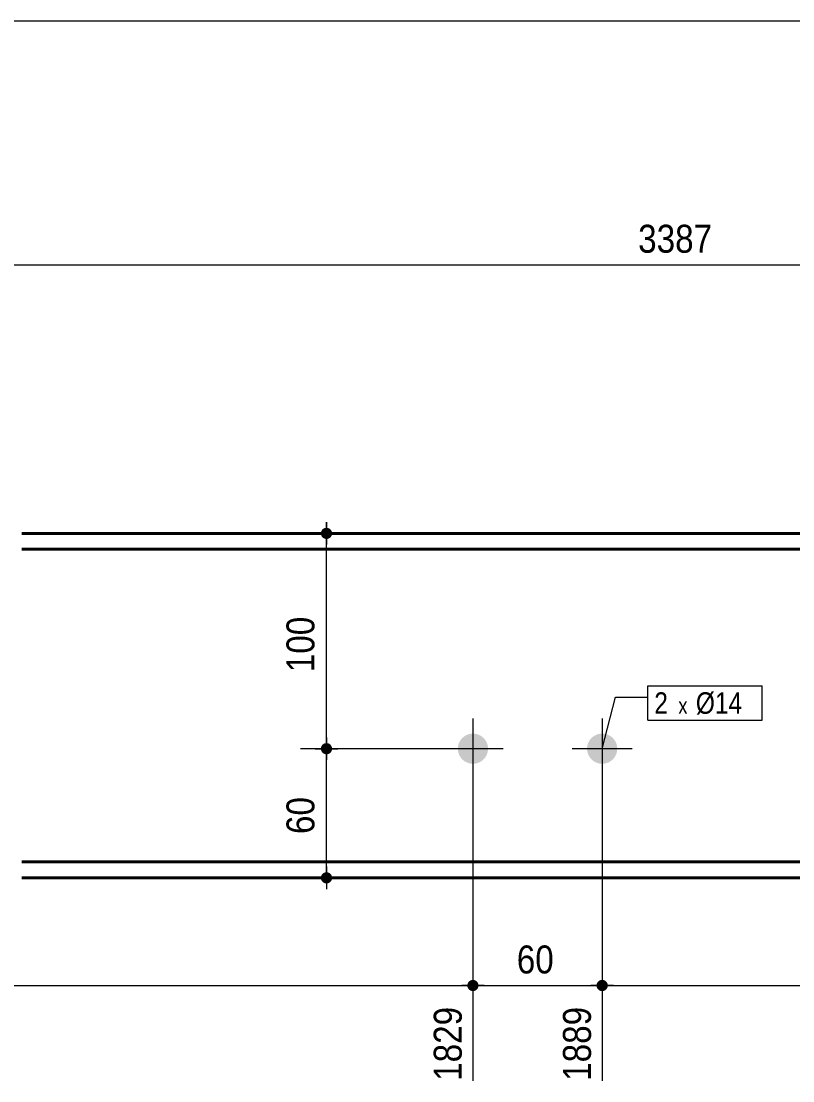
# Model space of a CAD drawing. Header units: millimetres. Extents: x 2 to 287, y 5 to 195.
# Drawn here: x 77.3 to 149, y 96.6 to 195 of the extents above; entities that cross this region are included whole.
import ezdxf

# ---------------------------------------------------------------- set-up
doc = ezdxf.new("R2010")
doc.units = ezdxf.units.MM
for name, color, linetype, lineweight in [('Boulon', 7, 'Continuous', 0), ('Cotation', 7, 'Continuous', 0), ('Désignation boulon', 3, 'Continuous', 0), ('Feuille dessin', 5, 'Continuous', 0), ('Piece', 2, 'Continuous', 0)]:
    doc.layers.add(name, color=color, linetype=linetype, lineweight=lineweight)
doc.styles.add('ARIAL', font='ARIAL.TTF')
doc.styles.add('COMIC_SANS_MS', font='COMIC.TTF')

# ---------------------------------------------------------------- blocks, each defined once
blk = doc.blocks.new('*A1')
at = {"layer": 'Boulon'}
for points in [[(119.314, 128.816), (119.349, 128.815), (119.383, 128.813), (119.417, 128.81), (119.451, 128.806), (119.485, 128.801), (119.519, 128.796), (119.553, 128.789), (119.587, 128.782), (119.62, 128.774), (119.653, 128.766), (119.686, 128.756), (119.719, 128.746), (119.752, 128.735), (119.784, 128.723), (119.816, 128.71), (119.847, 128.696), (119.879, 128.682), (119.909, 128.667), (119.94, 128.651), (119.97, 128.634), (120, 128.617), (120.029, 128.599), (120.058, 128.58), (120.086, 128.561), (120.114, 128.541), (120.141, 128.52), (120.168, 128.499), (120.194, 128.476), (120.22, 128.454), (120.245, 128.43), (120.27, 128.406), (120.294, 128.382), (120.317, 128.357), (120.34, 128.331), (120.362, 128.305), (120.384, 128.278), (120.404, 128.25), (120.425, 128.222), (120.444, 128.194), (120.463, 128.165), (120.481, 128.136), (120.498, 128.106), (120.515, 128.076), (120.531, 128.046), (120.546, 128.015), (120.56, 127.984), (120.573, 127.952), (120.586, 127.92), (120.598, 127.888), (120.609, 127.856), (120.62, 127.823), (120.629, 127.79), (120.638, 127.757), (120.646, 127.723), (120.653, 127.689), (120.659, 127.656), (120.665, 127.622), (120.669, 127.588), (120.673, 127.554), (120.676, 127.519), (120.678, 127.485), (120.68, 127.451), (120.68, 127.416), (120.68, 127.382), (120.678, 127.348), (120.676, 127.313), (120.673, 127.279), (120.669, 127.245), (120.665, 127.211), (120.659, 127.177), (120.653, 127.143), (120.646, 127.11), (120.638, 127.076), (120.629, 127.043), (120.62, 127.01), (120.609, 126.977), (120.598, 126.945), (120.586, 126.913), (120.573, 126.881), (120.56, 126.849), (120.546, 126.818), (120.531, 126.787), (120.515, 126.756), (120.498, 126.726), (120.481, 126.697), (120.463, 126.667), (120.444, 126.639), (120.425, 126.61), (120.404, 126.582), (120.384, 126.555), (120.362, 126.528), (120.34, 126.502), (120.317, 126.476), (120.294, 126.451), (120.27, 126.426), (120.245, 126.402), (120.22, 126.379), (120.194, 126.356), (120.168, 126.334), (120.141, 126.313), (120.114, 126.292), (120.086, 126.272), (120.058, 126.252), (120.029, 126.234), (120, 126.216), (119.97, 126.198), (119.94, 126.182), (119.909, 126.166), (119.879, 126.151), (119.847, 126.136), (119.816, 126.123), (119.784, 126.11), (119.752, 126.098), (119.719, 126.087), (119.686, 126.077), (119.653, 126.067), (119.62, 126.058), (119.587, 126.05), (119.553, 126.043), (119.519, 126.037), (119.485, 126.032), (119.451, 126.027), (119.417, 126.023), (119.383, 126.02), (119.349, 126.018), (119.314, 126.017), (119.28, 126.016), (119.246, 126.017), (119.211, 126.018), (119.177, 126.02), (119.143, 126.023), (119.109, 126.027), (119.075, 126.032), (119.041, 126.037), (119.007, 126.043), (118.973, 126.05), (118.94, 126.058), (118.907, 126.067), (118.874, 126.077), (118.841, 126.087), (118.808, 126.098), (118.776, 126.11), (118.744, 126.123), (118.713, 126.136), (118.681, 126.151), (118.651, 126.166), (118.62, 126.182), (118.59, 126.198), (118.56, 126.216), (118.531, 126.234), (118.502, 126.252), (118.474, 126.272), (118.446, 126.292), (118.419, 126.313), (118.392, 126.334), (118.366, 126.356), (118.34, 126.379), (118.315, 126.402), (118.29, 126.426), (118.266, 126.451), (118.243, 126.476), (118.22, 126.502), (118.198, 126.528), (118.176, 126.555), (118.156, 126.582), (118.135, 126.61), (118.116, 126.639), (118.097, 126.667), (118.079, 126.697), (118.062, 126.726), (118.045, 126.756), (118.029, 126.787), (118.014, 126.818), (118, 126.849), (117.987, 126.881), (117.974, 126.913), (117.962, 126.945), (117.951, 126.977), (117.94, 127.01), (117.931, 127.043), (117.922, 127.076), (117.914, 127.11), (117.907, 127.143), (117.901, 127.177), (117.895, 127.211), (117.891, 127.245), (117.887, 127.279), (117.884, 127.313), (117.882, 127.348), (117.88, 127.382), (117.88, 127.416), (117.88, 127.451), (117.882, 127.485), (117.884, 127.519), (117.887, 127.554), (117.891, 127.588), (117.895, 127.622), (117.901, 127.656), (117.907, 127.689), (117.914, 127.723), (117.922, 127.757), (117.931, 127.79), (117.94, 127.823), (117.951, 127.856), (117.962, 127.888), (117.974, 127.92), (117.987, 127.952), (118, 127.984), (118.014, 128.015), (118.029, 128.046), (118.045, 128.076), (118.062, 128.106), (118.079, 128.136), (118.097, 128.165), (118.116, 128.194), (118.135, 128.222), (118.156, 128.25), (118.176, 128.278), (118.198, 128.305), (118.22, 128.331), (118.243, 128.357), (118.266, 128.382), (118.29, 128.406), (118.315, 128.43), (118.34, 128.454), (118.366, 128.476), (118.392, 128.499), (118.419, 128.52), (118.446, 128.541), (118.474, 128.561), (118.502, 128.58), (118.531, 128.599), (118.56, 128.617), (118.59, 128.634), (118.62, 128.651), (118.651, 128.667), (118.681, 128.682), (118.713, 128.696), (118.744, 128.71), (118.776, 128.723), (118.808, 128.735), (118.841, 128.746), (118.874, 128.756), (118.907, 128.766), (118.94, 128.774), (118.973, 128.782), (119.007, 128.789), (119.041, 128.796), (119.075, 128.801), (119.109, 128.806), (119.143, 128.81), (119.177, 128.813), (119.211, 128.815), (119.246, 128.816), (119.28, 128.816)], [(131.314, 128.816), (131.349, 128.815), (131.383, 128.813), (131.417, 128.81), (131.451, 128.806), (131.485, 128.801), (131.519, 128.796), (131.553, 128.789), (131.587, 128.782), (131.62, 128.774), (131.653, 128.766), (131.686, 128.756), (131.719, 128.746), (131.752, 128.735), (131.784, 128.723), (131.816, 128.71), (131.847, 128.696), (131.879, 128.682), (131.909, 128.667), (131.94, 128.651), (131.97, 128.634), (132, 128.617), (132.029, 128.599), (132.058, 128.58), (132.086, 128.561), (132.114, 128.541), (132.141, 128.52), (132.168, 128.499), (132.194, 128.476), (132.22, 128.454), (132.245, 128.43), (132.27, 128.406), (132.294, 128.382), (132.317, 128.357), (132.34, 128.331), (132.362, 128.305), (132.384, 128.278), (132.404, 128.25), (132.425, 128.222), (132.444, 128.194), (132.463, 128.165), (132.481, 128.136), (132.498, 128.106), (132.515, 128.076), (132.531, 128.046), (132.546, 128.015), (132.56, 127.984), (132.573, 127.952), (132.586, 127.92), (132.598, 127.888), (132.609, 127.856), (132.62, 127.823), (132.629, 127.79), (132.638, 127.757), (132.646, 127.723), (132.653, 127.689), (132.659, 127.656), (132.665, 127.622), (132.669, 127.588), (132.673, 127.554), (132.676, 127.519), (132.678, 127.485), (132.68, 127.451), (132.68, 127.416), (132.68, 127.382), (132.678, 127.348), (132.676, 127.313), (132.673, 127.279), (132.669, 127.245), (132.665, 127.211), (132.659, 127.177), (132.653, 127.143), (132.646, 127.11), (132.638, 127.076), (132.629, 127.043), (132.62, 127.01), (132.609, 126.977), (132.598, 126.945), (132.586, 126.913), (132.573, 126.881), (132.56, 126.849), (132.546, 126.818), (132.531, 126.787), (132.515, 126.756), (132.498, 126.726), (132.481, 126.697), (132.463, 126.667), (132.444, 126.639), (132.425, 126.61), (132.404, 126.582), (132.384, 126.555), (132.362, 126.528), (132.34, 126.502), (132.317, 126.476), (132.294, 126.451), (132.27, 126.426), (132.245, 126.402), (132.22, 126.379), (132.194, 126.356), (132.168, 126.334), (132.141, 126.313), (132.114, 126.292), (132.086, 126.272), (132.058, 126.252), (132.029, 126.234), (132, 126.216), (131.97, 126.198), (131.94, 126.182), (131.909, 126.166), (131.879, 126.151), (131.847, 126.136), (131.816, 126.123), (131.784, 126.11), (131.752, 126.098), (131.719, 126.087), (131.686, 126.077), (131.653, 126.067), (131.62, 126.058), (131.587, 126.05), (131.553, 126.043), (131.519, 126.037), (131.485, 126.032), (131.451, 126.027), (131.417, 126.023), (131.383, 126.02), (131.349, 126.018), (131.314, 126.017), (131.28, 126.016), (131.246, 126.017), (131.211, 126.018), (131.177, 126.02), (131.143, 126.023), (131.109, 126.027), (131.075, 126.032), (131.041, 126.037), (131.007, 126.043), (130.973, 126.05), (130.94, 126.058), (130.907, 126.067), (130.874, 126.077), (130.841, 126.087), (130.808, 126.098), (130.776, 126.11), (130.744, 126.123), (130.713, 126.136), (130.681, 126.151), (130.651, 126.166), (130.62, 126.182), (130.59, 126.198), (130.56, 126.216), (130.531, 126.234), (130.502, 126.252), (130.474, 126.272), (130.446, 126.292), (130.419, 126.313), (130.392, 126.334), (130.366, 126.356), (130.34, 126.379), (130.315, 126.402), (130.29, 126.426), (130.266, 126.451), (130.243, 126.476), (130.22, 126.502), (130.198, 126.528), (130.176, 126.555), (130.156, 126.582), (130.135, 126.61), (130.116, 126.639), (130.097, 126.667), (130.079, 126.697), (130.062, 126.726), (130.045, 126.756), (130.029, 126.787), (130.014, 126.818), (130, 126.849), (129.987, 126.881), (129.974, 126.913), (129.962, 126.945), (129.951, 126.977), (129.94, 127.01), (129.931, 127.043), (129.922, 127.076), (129.914, 127.11), (129.907, 127.143), (129.901, 127.177), (129.895, 127.211), (129.891, 127.245), (129.887, 127.279), (129.884, 127.313), (129.882, 127.348), (129.88, 127.382), (129.88, 127.416), (129.88, 127.451), (129.882, 127.485), (129.884, 127.519), (129.887, 127.554), (129.891, 127.588), (129.895, 127.622), (129.901, 127.656), (129.907, 127.689), (129.914, 127.723), (129.922, 127.757), (129.931, 127.79), (129.94, 127.823), (129.951, 127.856), (129.962, 127.888), (129.974, 127.92), (129.987, 127.952), (130, 127.984), (130.014, 128.015), (130.029, 128.046), (130.045, 128.076), (130.062, 128.106), (130.079, 128.136), (130.097, 128.165), (130.116, 128.194), (130.135, 128.222), (130.156, 128.25), (130.176, 128.278), (130.198, 128.305), (130.22, 128.331), (130.243, 128.357), (130.266, 128.382), (130.29, 128.406), (130.315, 128.43), (130.34, 128.454), (130.366, 128.476), (130.392, 128.499), (130.419, 128.52), (130.446, 128.541), (130.474, 128.561), (130.502, 128.58), (130.531, 128.599), (130.56, 128.617), (130.59, 128.634), (130.62, 128.651), (130.651, 128.667), (130.681, 128.682), (130.713, 128.696), (130.744, 128.71), (130.776, 128.723), (130.808, 128.735), (130.841, 128.746), (130.874, 128.756), (130.907, 128.766), (130.94, 128.774), (130.973, 128.782), (131.007, 128.789), (131.041, 128.796), (131.075, 128.801), (131.109, 128.806), (131.143, 128.81), (131.177, 128.813), (131.211, 128.815), (131.246, 128.816), (131.28, 128.816)]]:
    blk.add_hatch(color=256, dxfattribs=at).paths.add_polyline_path(points, flags=17)
at = {"layer": 'Boulon', "linetype": 'Continuous', "lineweight": 0}
for p, q in [((119.28, 130.216), (119.28, 124.616)), ((131.28, 130.216), (131.28, 124.616)), ((122.08, 127.416), (116.48, 127.416)), ((134.08, 127.416), (128.48, 127.416))]:
    blk.add_line(p, q, dxfattribs=at)
blk = doc.blocks.new('*A4')
at = {"layer": 'Piece', "color": 2, "linetype": 'Continuous', "lineweight": 40}
for p, q in [((173.18, 147.417109), (77.38, 147.417109)), ((173.18, 145.937109), (77.38, 145.937109)), ((77.38, 116.897109), (173.18, 116.897109)), ((173.18, 115.417109), (77.38, 115.417109))]:
    blk.add_line(p, q, dxfattribs=at)
blk = doc.blocks.new('*A5')
at = {"layer": 'Feuille dessin', "linetype": 'Continuous', "lineweight": 0}
blk.add_line((282, 195), (5, 195), dxfattribs=at)
blk = doc.blocks.new('*A10')
at = {"layer": 'Cotation'}
for points in [[(105.654, 126.897), (105.629, 126.899), (105.604, 126.902), (105.579, 126.906), (105.554, 126.912), (105.529, 126.919), (105.505, 126.927), (105.481, 126.936), (105.458, 126.946), (105.435, 126.958), (105.413, 126.97), (105.391, 126.984), (105.37, 126.999), (105.35, 127.014), (105.331, 127.031), (105.312, 127.049), (105.295, 127.067), (105.278, 127.086), (105.262, 127.107), (105.248, 127.127), (105.234, 127.149), (105.221, 127.171), (105.21, 127.194), (105.2, 127.217), (105.19, 127.241), (105.182, 127.265), (105.176, 127.29), (105.17, 127.315), (105.166, 127.34), (105.163, 127.365), (105.161, 127.391), (105.16, 127.416), (105.161, 127.442), (105.163, 127.467), (105.166, 127.493), (105.17, 127.518), (105.176, 127.543), (105.182, 127.567), (105.19, 127.592), (105.2, 127.615), (105.21, 127.639), (105.221, 127.661), (105.234, 127.684), (105.248, 127.705), (105.262, 127.726), (105.278, 127.746), (105.295, 127.766), (105.312, 127.784), (105.331, 127.802), (105.35, 127.818), (105.37, 127.834), (105.391, 127.849), (105.413, 127.862), (105.435, 127.875), (105.458, 127.886), (105.481, 127.897), (105.505, 127.906), (105.529, 127.914), (105.554, 127.921), (105.579, 127.926), (105.604, 127.931), (105.629, 127.934), (105.654, 127.936), (105.68, 127.936), (105.706, 127.936), (105.731, 127.934), (105.756, 127.931), (105.781, 127.926), (105.806, 127.921), (105.831, 127.914), (105.855, 127.906), (105.879, 127.897), (105.902, 127.886), (105.925, 127.875), (105.947, 127.862), (105.969, 127.849), (105.99, 127.834), (106.01, 127.818), (106.029, 127.802), (106.048, 127.784), (106.065, 127.766), (106.082, 127.746), (106.098, 127.726), (106.112, 127.705), (106.126, 127.684), (106.139, 127.661), (106.15, 127.639), (106.16, 127.615), (106.17, 127.592), (106.178, 127.567), (106.184, 127.543), (106.19, 127.518), (106.194, 127.493), (106.197, 127.467), (106.199, 127.442), (106.2, 127.416), (106.199, 127.391), (106.197, 127.365), (106.194, 127.34), (106.19, 127.315), (106.184, 127.29), (106.178, 127.265), (106.17, 127.241), (106.16, 127.217), (106.15, 127.194), (106.139, 127.171), (106.126, 127.149), (106.112, 127.127), (106.098, 127.107), (106.082, 127.086), (106.065, 127.067), (106.048, 127.049), (106.029, 127.031), (106.01, 127.014), (105.99, 126.999), (105.969, 126.984), (105.947, 126.97), (105.925, 126.958), (105.902, 126.946), (105.879, 126.936), (105.855, 126.927), (105.831, 126.919), (105.806, 126.912), (105.781, 126.906), (105.756, 126.902), (105.731, 126.899), (105.706, 126.897), (105.68, 126.896)], [(105.654, 114.898), (105.629, 114.9), (105.604, 114.903), (105.579, 114.907), (105.554, 114.913), (105.529, 114.92), (105.505, 114.928), (105.481, 114.937), (105.458, 114.947), (105.435, 114.959), (105.413, 114.971), (105.391, 114.985), (105.37, 114.999), (105.35, 115.015), (105.331, 115.032), (105.312, 115.049), (105.295, 115.068), (105.278, 115.087), (105.262, 115.107), (105.248, 115.128), (105.234, 115.15), (105.221, 115.172), (105.21, 115.195), (105.2, 115.218), (105.19, 115.242), (105.182, 115.266), (105.176, 115.291), (105.17, 115.316), (105.166, 115.341), (105.163, 115.366), (105.161, 115.392), (105.16, 115.417), (105.161, 115.443), (105.163, 115.468), (105.166, 115.493), (105.17, 115.519), (105.176, 115.543), (105.182, 115.568), (105.19, 115.592), (105.2, 115.616), (105.21, 115.639), (105.221, 115.662), (105.234, 115.684), (105.248, 115.706), (105.262, 115.727), (105.278, 115.747), (105.295, 115.766), (105.312, 115.785), (105.331, 115.802), (105.35, 115.819), (105.37, 115.835), (105.391, 115.849), (105.413, 115.863), (105.435, 115.876), (105.458, 115.887), (105.481, 115.898), (105.505, 115.907), (105.529, 115.915), (105.554, 115.922), (105.579, 115.927), (105.604, 115.931), (105.629, 115.935), (105.654, 115.936), (105.68, 115.937), (105.706, 115.936), (105.731, 115.935), (105.756, 115.931), (105.781, 115.927), (105.806, 115.922), (105.831, 115.915), (105.855, 115.907), (105.879, 115.898), (105.902, 115.887), (105.925, 115.876), (105.947, 115.863), (105.969, 115.849), (105.99, 115.835), (106.01, 115.819), (106.029, 115.802), (106.048, 115.785), (106.065, 115.766), (106.082, 115.747), (106.098, 115.727), (106.112, 115.706), (106.126, 115.684), (106.139, 115.662), (106.15, 115.639), (106.16, 115.616), (106.17, 115.592), (106.178, 115.568), (106.184, 115.543), (106.19, 115.519), (106.194, 115.493), (106.197, 115.468), (106.199, 115.443), (106.2, 115.417), (106.199, 115.392), (106.197, 115.366), (106.194, 115.341), (106.19, 115.316), (106.184, 115.291), (106.178, 115.266), (106.17, 115.242), (106.16, 115.218), (106.15, 115.195), (106.139, 115.172), (106.126, 115.15), (106.112, 115.128), (106.098, 115.107), (106.082, 115.087), (106.065, 115.068), (106.048, 115.049), (106.029, 115.032), (106.01, 115.015), (105.99, 114.999), (105.969, 114.985), (105.947, 114.971), (105.925, 114.959), (105.902, 114.947), (105.879, 114.937), (105.855, 114.928), (105.831, 114.92), (105.806, 114.913), (105.781, 114.907), (105.756, 114.903), (105.731, 114.9), (105.706, 114.898), (105.68, 114.897)]]:
    blk.add_hatch(color=256, dxfattribs=at).paths.add_polyline_path(points, flags=17)
at = {"layer": 'Cotation', "linetype": 'Continuous', "lineweight": 0}
for p, q in [((105.68, 128.456), (105.68, 126.376)), ((105.68, 127.416), (105.68, 128.456)), ((118.28, 127.416), (103.26, 127.416)), ((104.64, 127.416), (106.72, 127.416)), ((105.68, 115.417), (105.68, 127.416)), ((105.68, 116.457), (105.68, 114.377)), ((118.28, 115.417), (103.26, 115.417)), ((104.64, 115.417), (106.72, 115.417)), ((105.68, 115.417), (105.68, 114.377))]:
    blk.add_line(p, q, dxfattribs=at)
at = {"layer": 'Cotation'}
for p in [(105.68, 127.416), (105.68, 115.417)]:
    blk.add_point(p, dxfattribs=at)
at = {"layer": 'Cotation', "style": 'ARIAL', "width": 0.85}
blk.add_text('60', height=2.6, rotation=90.00021, dxfattribs=at).set_placement((104.56, 119.488))
blk = doc.blocks.new('*A11')
at = {"layer": 'Cotation'}
for points in [[(105.654, 146.898), (105.629, 146.9), (105.604, 146.903), (105.579, 146.907), (105.554, 146.913), (105.529, 146.92), (105.505, 146.928), (105.481, 146.937), (105.458, 146.947), (105.435, 146.959), (105.413, 146.971), (105.391, 146.985), (105.37, 146.999), (105.35, 147.015), (105.331, 147.032), (105.312, 147.049), (105.295, 147.068), (105.278, 147.087), (105.262, 147.107), (105.248, 147.128), (105.234, 147.15), (105.221, 147.172), (105.21, 147.195), (105.2, 147.218), (105.19, 147.242), (105.182, 147.266), (105.176, 147.291), (105.17, 147.316), (105.166, 147.341), (105.163, 147.366), (105.161, 147.392), (105.16, 147.417), (105.161, 147.443), (105.163, 147.468), (105.166, 147.493), (105.17, 147.519), (105.176, 147.543), (105.182, 147.568), (105.19, 147.592), (105.2, 147.616), (105.21, 147.639), (105.221, 147.662), (105.234, 147.684), (105.248, 147.706), (105.262, 147.727), (105.278, 147.747), (105.295, 147.766), (105.312, 147.785), (105.331, 147.802), (105.35, 147.819), (105.37, 147.835), (105.391, 147.849), (105.413, 147.863), (105.435, 147.876), (105.458, 147.887), (105.481, 147.898), (105.505, 147.907), (105.529, 147.915), (105.554, 147.922), (105.579, 147.927), (105.604, 147.931), (105.629, 147.935), (105.654, 147.936), (105.68, 147.937), (105.706, 147.936), (105.731, 147.935), (105.756, 147.931), (105.781, 147.927), (105.806, 147.922), (105.831, 147.915), (105.855, 147.907), (105.879, 147.898), (105.902, 147.887), (105.925, 147.876), (105.947, 147.863), (105.969, 147.849), (105.99, 147.835), (106.01, 147.819), (106.029, 147.802), (106.048, 147.785), (106.065, 147.766), (106.082, 147.747), (106.098, 147.727), (106.112, 147.706), (106.126, 147.684), (106.139, 147.662), (106.15, 147.639), (106.16, 147.616), (106.17, 147.592), (106.178, 147.568), (106.184, 147.543), (106.19, 147.519), (106.194, 147.493), (106.197, 147.468), (106.199, 147.443), (106.2, 147.417), (106.199, 147.392), (106.197, 147.366), (106.194, 147.341), (106.19, 147.316), (106.184, 147.291), (106.178, 147.266), (106.17, 147.242), (106.16, 147.218), (106.15, 147.195), (106.139, 147.172), (106.126, 147.15), (106.112, 147.128), (106.098, 147.107), (106.082, 147.087), (106.065, 147.068), (106.048, 147.049), (106.029, 147.032), (106.01, 147.015), (105.99, 146.999), (105.969, 146.985), (105.947, 146.971), (105.925, 146.959), (105.902, 146.947), (105.879, 146.937), (105.855, 146.928), (105.831, 146.92), (105.806, 146.913), (105.781, 146.907), (105.756, 146.903), (105.731, 146.9), (105.706, 146.898), (105.68, 146.897)], [(105.654, 126.897), (105.629, 126.899), (105.604, 126.902), (105.579, 126.906), (105.554, 126.912), (105.529, 126.919), (105.505, 126.927), (105.481, 126.936), (105.458, 126.946), (105.435, 126.958), (105.413, 126.97), (105.391, 126.984), (105.37, 126.999), (105.35, 127.014), (105.331, 127.031), (105.312, 127.049), (105.295, 127.067), (105.278, 127.086), (105.262, 127.107), (105.248, 127.127), (105.234, 127.149), (105.221, 127.171), (105.21, 127.194), (105.2, 127.217), (105.19, 127.241), (105.182, 127.265), (105.176, 127.29), (105.17, 127.315), (105.166, 127.34), (105.163, 127.365), (105.161, 127.391), (105.16, 127.416), (105.161, 127.442), (105.163, 127.467), (105.166, 127.493), (105.17, 127.518), (105.176, 127.543), (105.182, 127.567), (105.19, 127.592), (105.2, 127.615), (105.21, 127.639), (105.221, 127.661), (105.234, 127.684), (105.248, 127.705), (105.262, 127.726), (105.278, 127.746), (105.295, 127.766), (105.312, 127.784), (105.331, 127.802), (105.35, 127.818), (105.37, 127.834), (105.391, 127.849), (105.413, 127.862), (105.435, 127.875), (105.458, 127.886), (105.481, 127.897), (105.505, 127.906), (105.529, 127.914), (105.554, 127.921), (105.579, 127.926), (105.604, 127.931), (105.629, 127.934), (105.654, 127.936), (105.68, 127.936), (105.706, 127.936), (105.731, 127.934), (105.756, 127.931), (105.781, 127.926), (105.806, 127.921), (105.831, 127.914), (105.855, 127.906), (105.879, 127.897), (105.902, 127.886), (105.925, 127.875), (105.947, 127.862), (105.969, 127.849), (105.99, 127.834), (106.01, 127.818), (106.029, 127.802), (106.048, 127.784), (106.065, 127.766), (106.082, 127.746), (106.098, 127.726), (106.112, 127.705), (106.126, 127.684), (106.139, 127.661), (106.15, 127.639), (106.16, 127.615), (106.17, 127.592), (106.178, 127.567), (106.184, 127.543), (106.19, 127.518), (106.194, 127.493), (106.197, 127.467), (106.199, 127.442), (106.2, 127.416), (106.199, 127.391), (106.197, 127.365), (106.194, 127.34), (106.19, 127.315), (106.184, 127.29), (106.178, 127.265), (106.17, 127.241), (106.16, 127.217), (106.15, 127.194), (106.139, 127.171), (106.126, 127.149), (106.112, 127.127), (106.098, 127.107), (106.082, 127.086), (106.065, 127.067), (106.048, 127.049), (106.029, 127.031), (106.01, 127.014), (105.99, 126.999), (105.969, 126.984), (105.947, 126.97), (105.925, 126.958), (105.902, 126.946), (105.879, 126.936), (105.855, 126.927), (105.831, 126.919), (105.806, 126.912), (105.781, 126.906), (105.756, 126.902), (105.731, 126.899), (105.706, 126.897), (105.68, 126.896)]]:
    blk.add_hatch(color=256, dxfattribs=at).paths.add_polyline_path(points, flags=17)
at = {"layer": 'Cotation', "linetype": 'Continuous', "lineweight": 0}
for p, q in [((105.68, 148.457), (105.68, 146.377)), ((105.68, 147.417), (105.68, 148.457)), ((118.28, 147.417), (103.26, 147.417)), ((104.64, 147.417), (106.72, 147.417)), ((105.68, 127.416), (105.68, 147.417)), ((105.68, 128.456), (105.68, 126.376)), ((118.28, 127.416), (103.26, 127.416)), ((104.64, 127.416), (106.72, 127.416)), ((105.68, 127.416), (105.68, 126.376))]:
    blk.add_line(p, q, dxfattribs=at)
at = {"layer": 'Cotation'}
for p in [(105.68, 147.417), (105.68, 127.416)]:
    blk.add_point(p, dxfattribs=at)
at = {"layer": 'Cotation', "style": 'ARIAL', "width": 0.85}
blk.add_text('100', height=2.6, rotation=90.00021, dxfattribs=at).set_placement((104.56, 134.524))
blk = doc.blocks.new('*A21')
at = {"layer": 'Cotation', "linetype": 'Continuous', "lineweight": 0}
blk.add_line((35.68, 172.371), (241.28, 172.371), dxfattribs=at)
at = {"layer": 'Cotation', "style": 'ARIAL', "width": 0.85}
blk.add_text('3387', height=2.6, dxfattribs=at).set_placement((134.623, 173.491))
blk = doc.blocks.new('*A22')
at = {"layer": 'Cotation'}
for points in [[(25.654, 104.898), (25.629, 104.9), (25.604, 104.903), (25.579, 104.907), (25.554, 104.913), (25.529, 104.92), (25.505, 104.928), (25.481, 104.937), (25.458, 104.947), (25.435, 104.959), (25.413, 104.971), (25.391, 104.985), (25.37, 104.999), (25.35, 105.015), (25.331, 105.032), (25.312, 105.049), (25.295, 105.068), (25.278, 105.087), (25.262, 105.107), (25.248, 105.128), (25.234, 105.15), (25.221, 105.172), (25.21, 105.195), (25.2, 105.218), (25.19, 105.242), (25.182, 105.266), (25.176, 105.291), (25.17, 105.316), (25.166, 105.341), (25.163, 105.366), (25.161, 105.392), (25.16, 105.417), (25.161, 105.443), (25.163, 105.468), (25.166, 105.493), (25.17, 105.519), (25.176, 105.543), (25.182, 105.568), (25.19, 105.592), (25.2, 105.616), (25.21, 105.639), (25.221, 105.662), (25.234, 105.684), (25.248, 105.706), (25.262, 105.727), (25.278, 105.747), (25.295, 105.766), (25.312, 105.785), (25.331, 105.802), (25.35, 105.819), (25.37, 105.835), (25.391, 105.849), (25.413, 105.863), (25.435, 105.876), (25.458, 105.887), (25.481, 105.898), (25.505, 105.907), (25.529, 105.915), (25.554, 105.922), (25.579, 105.927), (25.604, 105.931), (25.629, 105.935), (25.654, 105.936), (25.68, 105.937), (25.706, 105.936), (25.731, 105.935), (25.756, 105.931), (25.781, 105.927), (25.806, 105.922), (25.831, 105.915), (25.855, 105.907), (25.879, 105.898), (25.902, 105.887), (25.925, 105.876), (25.947, 105.863), (25.969, 105.849), (25.99, 105.835), (26.01, 105.819), (26.029, 105.802), (26.048, 105.785), (26.065, 105.766), (26.082, 105.747), (26.098, 105.727), (26.112, 105.706), (26.126, 105.684), (26.139, 105.662), (26.15, 105.639), (26.16, 105.616), (26.17, 105.592), (26.178, 105.568), (26.184, 105.543), (26.19, 105.519), (26.194, 105.493), (26.197, 105.468), (26.199, 105.443), (26.2, 105.417), (26.199, 105.392), (26.197, 105.366), (26.194, 105.341), (26.19, 105.316), (26.184, 105.291), (26.178, 105.266), (26.17, 105.242), (26.16, 105.218), (26.15, 105.195), (26.139, 105.172), (26.126, 105.15), (26.112, 105.128), (26.098, 105.107), (26.082, 105.087), (26.065, 105.068), (26.048, 105.049), (26.029, 105.032), (26.01, 105.015), (25.99, 104.999), (25.969, 104.985), (25.947, 104.971), (25.925, 104.959), (25.902, 104.947), (25.879, 104.937), (25.855, 104.928), (25.831, 104.92), (25.806, 104.913), (25.781, 104.907), (25.756, 104.903), (25.731, 104.9), (25.706, 104.898), (25.68, 104.897)], [(119.254, 104.898), (119.229, 104.9), (119.204, 104.903), (119.179, 104.907), (119.154, 104.913), (119.129, 104.92), (119.105, 104.928), (119.081, 104.937), (119.058, 104.947), (119.035, 104.959), (119.013, 104.971), (118.991, 104.985), (118.97, 104.999), (118.95, 105.015), (118.931, 105.032), (118.912, 105.049), (118.895, 105.068), (118.878, 105.087), (118.862, 105.107), (118.848, 105.128), (118.834, 105.15), (118.821, 105.172), (118.81, 105.195), (118.8, 105.218), (118.79, 105.242), (118.782, 105.266), (118.776, 105.291), (118.77, 105.316), (118.766, 105.341), (118.763, 105.366), (118.761, 105.392), (118.76, 105.417), (118.761, 105.443), (118.763, 105.468), (118.766, 105.493), (118.77, 105.519), (118.776, 105.543), (118.782, 105.568), (118.79, 105.592), (118.8, 105.616), (118.81, 105.639), (118.821, 105.662), (118.834, 105.684), (118.848, 105.706), (118.862, 105.727), (118.878, 105.747), (118.895, 105.766), (118.912, 105.785), (118.931, 105.802), (118.95, 105.819), (118.97, 105.835), (118.991, 105.849), (119.013, 105.863), (119.035, 105.876), (119.058, 105.887), (119.081, 105.898), (119.105, 105.907), (119.129, 105.915), (119.154, 105.922), (119.179, 105.927), (119.204, 105.931), (119.229, 105.935), (119.254, 105.936), (119.28, 105.937), (119.306, 105.936), (119.331, 105.935), (119.356, 105.931), (119.381, 105.927), (119.406, 105.922), (119.431, 105.915), (119.455, 105.907), (119.479, 105.898), (119.502, 105.887), (119.525, 105.876), (119.547, 105.863), (119.569, 105.849), (119.59, 105.835), (119.61, 105.819), (119.629, 105.802), (119.648, 105.785), (119.665, 105.766), (119.682, 105.747), (119.698, 105.727), (119.712, 105.706), (119.726, 105.684), (119.739, 105.662), (119.75, 105.639), (119.76, 105.616), (119.77, 105.592), (119.778, 105.568), (119.784, 105.543), (119.79, 105.519), (119.794, 105.493), (119.797, 105.468), (119.799, 105.443), (119.8, 105.417), (119.799, 105.392), (119.797, 105.366), (119.794, 105.341), (119.79, 105.316), (119.784, 105.291), (119.778, 105.266), (119.77, 105.242), (119.76, 105.218), (119.75, 105.195), (119.739, 105.172), (119.726, 105.15), (119.712, 105.128), (119.698, 105.107), (119.682, 105.087), (119.665, 105.068), (119.648, 105.049), (119.629, 105.032), (119.61, 105.015), (119.59, 104.999), (119.569, 104.985), (119.547, 104.971), (119.525, 104.959), (119.502, 104.947), (119.479, 104.937), (119.455, 104.928), (119.431, 104.92), (119.406, 104.913), (119.381, 104.907), (119.356, 104.903), (119.331, 104.9), (119.306, 104.898), (119.28, 104.897)]]:
    blk.add_hatch(color=256, dxfattribs=at).paths.add_polyline_path(points, flags=17)
at = {"layer": 'Cotation', "linetype": 'Continuous', "lineweight": 0}
for p, q in [((119.28, 126.416), (119.28, 96.563)), ((25.68, 114.417), (25.68, 102.349)), ((25.68, 106.457), (25.68, 104.377)), ((119.28, 106.457), (119.28, 104.377)), ((26.72, 105.417), (24.64, 105.417)), ((25.68, 105.417), (24.64, 105.417)), ((25.68, 105.417), (119.28, 105.417)), ((120.32, 105.417), (118.24, 105.417)), ((119.28, 105.417), (120.32, 105.417))]:
    blk.add_line(p, q, dxfattribs=at)
at = {"layer": 'Cotation'}
for p in [(25.68, 105.417), (119.28, 105.417)]:
    blk.add_point(p, dxfattribs=at)
at = {"layer": 'Cotation', "style": 'ARIAL', "width": 0.85}
blk.add_text('1829', height=2.6, dxfattribs=at).set_placement((68.623, 106.537))
for s, p in [('0', (24.64, 102.349)), ('1829', (118.24, 96.563))]:
    blk.add_text(s, height=2.6, rotation=90.00021, dxfattribs=at).set_placement(p)
blk = doc.blocks.new('*A23')
at = {"layer": 'Cotation'}
for points in [[(119.254, 104.898), (119.229, 104.9), (119.204, 104.903), (119.179, 104.907), (119.154, 104.913), (119.129, 104.92), (119.105, 104.928), (119.081, 104.937), (119.058, 104.947), (119.035, 104.959), (119.013, 104.971), (118.991, 104.985), (118.97, 104.999), (118.95, 105.015), (118.931, 105.032), (118.912, 105.049), (118.895, 105.068), (118.878, 105.087), (118.862, 105.107), (118.848, 105.128), (118.834, 105.15), (118.821, 105.172), (118.81, 105.195), (118.8, 105.218), (118.79, 105.242), (118.782, 105.266), (118.776, 105.291), (118.77, 105.316), (118.766, 105.341), (118.763, 105.366), (118.761, 105.392), (118.76, 105.417), (118.761, 105.443), (118.763, 105.468), (118.766, 105.493), (118.77, 105.519), (118.776, 105.543), (118.782, 105.568), (118.79, 105.592), (118.8, 105.616), (118.81, 105.639), (118.821, 105.662), (118.834, 105.684), (118.848, 105.706), (118.862, 105.727), (118.878, 105.747), (118.895, 105.766), (118.912, 105.785), (118.931, 105.802), (118.95, 105.819), (118.97, 105.835), (118.991, 105.849), (119.013, 105.863), (119.035, 105.876), (119.058, 105.887), (119.081, 105.898), (119.105, 105.907), (119.129, 105.915), (119.154, 105.922), (119.179, 105.927), (119.204, 105.931), (119.229, 105.935), (119.254, 105.936), (119.28, 105.937), (119.306, 105.936), (119.331, 105.935), (119.356, 105.931), (119.381, 105.927), (119.406, 105.922), (119.431, 105.915), (119.455, 105.907), (119.479, 105.898), (119.502, 105.887), (119.525, 105.876), (119.547, 105.863), (119.569, 105.849), (119.59, 105.835), (119.61, 105.819), (119.629, 105.802), (119.648, 105.785), (119.665, 105.766), (119.682, 105.747), (119.698, 105.727), (119.712, 105.706), (119.726, 105.684), (119.739, 105.662), (119.75, 105.639), (119.76, 105.616), (119.77, 105.592), (119.778, 105.568), (119.784, 105.543), (119.79, 105.519), (119.794, 105.493), (119.797, 105.468), (119.799, 105.443), (119.8, 105.417), (119.799, 105.392), (119.797, 105.366), (119.794, 105.341), (119.79, 105.316), (119.784, 105.291), (119.778, 105.266), (119.77, 105.242), (119.76, 105.218), (119.75, 105.195), (119.739, 105.172), (119.726, 105.15), (119.712, 105.128), (119.698, 105.107), (119.682, 105.087), (119.665, 105.068), (119.648, 105.049), (119.629, 105.032), (119.61, 105.015), (119.59, 104.999), (119.569, 104.985), (119.547, 104.971), (119.525, 104.959), (119.502, 104.947), (119.479, 104.937), (119.455, 104.928), (119.431, 104.92), (119.406, 104.913), (119.381, 104.907), (119.356, 104.903), (119.331, 104.9), (119.306, 104.898), (119.28, 104.897)], [(131.254, 104.898), (131.229, 104.9), (131.204, 104.903), (131.179, 104.907), (131.154, 104.913), (131.129, 104.92), (131.105, 104.928), (131.081, 104.937), (131.058, 104.947), (131.035, 104.959), (131.013, 104.971), (130.991, 104.985), (130.97, 104.999), (130.95, 105.015), (130.931, 105.032), (130.912, 105.049), (130.895, 105.068), (130.878, 105.087), (130.862, 105.107), (130.848, 105.128), (130.834, 105.15), (130.821, 105.172), (130.81, 105.195), (130.8, 105.218), (130.79, 105.242), (130.782, 105.266), (130.776, 105.291), (130.77, 105.316), (130.766, 105.341), (130.763, 105.366), (130.761, 105.392), (130.76, 105.417), (130.761, 105.443), (130.763, 105.468), (130.766, 105.493), (130.77, 105.519), (130.776, 105.543), (130.782, 105.568), (130.79, 105.592), (130.8, 105.616), (130.81, 105.639), (130.821, 105.662), (130.834, 105.684), (130.848, 105.706), (130.862, 105.727), (130.878, 105.747), (130.895, 105.766), (130.912, 105.785), (130.931, 105.802), (130.95, 105.819), (130.97, 105.835), (130.991, 105.849), (131.013, 105.863), (131.035, 105.876), (131.058, 105.887), (131.081, 105.898), (131.105, 105.907), (131.129, 105.915), (131.154, 105.922), (131.179, 105.927), (131.204, 105.931), (131.229, 105.935), (131.254, 105.936), (131.28, 105.937), (131.306, 105.936), (131.331, 105.935), (131.356, 105.931), (131.381, 105.927), (131.406, 105.922), (131.431, 105.915), (131.455, 105.907), (131.479, 105.898), (131.502, 105.887), (131.525, 105.876), (131.547, 105.863), (131.569, 105.849), (131.59, 105.835), (131.61, 105.819), (131.629, 105.802), (131.648, 105.785), (131.665, 105.766), (131.682, 105.747), (131.698, 105.727), (131.712, 105.706), (131.726, 105.684), (131.739, 105.662), (131.75, 105.639), (131.76, 105.616), (131.77, 105.592), (131.778, 105.568), (131.784, 105.543), (131.79, 105.519), (131.794, 105.493), (131.797, 105.468), (131.799, 105.443), (131.8, 105.417), (131.799, 105.392), (131.797, 105.366), (131.794, 105.341), (131.79, 105.316), (131.784, 105.291), (131.778, 105.266), (131.77, 105.242), (131.76, 105.218), (131.75, 105.195), (131.739, 105.172), (131.726, 105.15), (131.712, 105.128), (131.698, 105.107), (131.682, 105.087), (131.665, 105.068), (131.648, 105.049), (131.629, 105.032), (131.61, 105.015), (131.59, 104.999), (131.569, 104.985), (131.547, 104.971), (131.525, 104.959), (131.502, 104.947), (131.479, 104.937), (131.455, 104.928), (131.431, 104.92), (131.406, 104.913), (131.381, 104.907), (131.356, 104.903), (131.331, 104.9), (131.306, 104.898), (131.28, 104.897)]]:
    blk.add_hatch(color=256, dxfattribs=at).paths.add_polyline_path(points, flags=17)
at = {"layer": 'Cotation', "linetype": 'Continuous', "lineweight": 0}
for p, q in [((119.28, 126.416), (119.28, 96.563)), ((131.28, 126.416), (131.28, 96.563)), ((119.28, 106.457), (119.28, 104.377)), ((131.28, 106.457), (131.28, 104.377)), ((120.32, 105.417), (118.24, 105.417)), ((119.28, 105.417), (118.24, 105.417)), ((119.28, 105.417), (131.28, 105.417)), ((132.32, 105.417), (130.24, 105.417)), ((131.28, 105.417), (132.32, 105.417))]:
    blk.add_line(p, q, dxfattribs=at)
at = {"layer": 'Cotation'}
for p in [(119.28, 105.417), (131.28, 105.417)]:
    blk.add_point(p, dxfattribs=at)
at = {"layer": 'Cotation', "style": 'ARIAL', "width": 0.85}
blk.add_text('60', height=2.6, dxfattribs=at).set_placement((123.352, 106.537))
blk.add_text('1889', height=2.6, rotation=90.00021, dxfattribs=at).set_placement((130.24, 96.563))
blk = doc.blocks.new('*A24')
at = {"layer": 'Cotation'}
for points in [[(131.254, 104.898), (131.229, 104.9), (131.204, 104.903), (131.179, 104.907), (131.154, 104.913), (131.129, 104.92), (131.105, 104.928), (131.081, 104.937), (131.058, 104.947), (131.035, 104.959), (131.013, 104.971), (130.991, 104.985), (130.97, 104.999), (130.95, 105.015), (130.931, 105.032), (130.912, 105.049), (130.895, 105.068), (130.878, 105.087), (130.862, 105.107), (130.848, 105.128), (130.834, 105.15), (130.821, 105.172), (130.81, 105.195), (130.8, 105.218), (130.79, 105.242), (130.782, 105.266), (130.776, 105.291), (130.77, 105.316), (130.766, 105.341), (130.763, 105.366), (130.761, 105.392), (130.76, 105.417), (130.761, 105.443), (130.763, 105.468), (130.766, 105.493), (130.77, 105.519), (130.776, 105.543), (130.782, 105.568), (130.79, 105.592), (130.8, 105.616), (130.81, 105.639), (130.821, 105.662), (130.834, 105.684), (130.848, 105.706), (130.862, 105.727), (130.878, 105.747), (130.895, 105.766), (130.912, 105.785), (130.931, 105.802), (130.95, 105.819), (130.97, 105.835), (130.991, 105.849), (131.013, 105.863), (131.035, 105.876), (131.058, 105.887), (131.081, 105.898), (131.105, 105.907), (131.129, 105.915), (131.154, 105.922), (131.179, 105.927), (131.204, 105.931), (131.229, 105.935), (131.254, 105.936), (131.28, 105.937), (131.306, 105.936), (131.331, 105.935), (131.356, 105.931), (131.381, 105.927), (131.406, 105.922), (131.431, 105.915), (131.455, 105.907), (131.479, 105.898), (131.502, 105.887), (131.525, 105.876), (131.547, 105.863), (131.569, 105.849), (131.59, 105.835), (131.61, 105.819), (131.629, 105.802), (131.648, 105.785), (131.665, 105.766), (131.682, 105.747), (131.698, 105.727), (131.712, 105.706), (131.726, 105.684), (131.739, 105.662), (131.75, 105.639), (131.76, 105.616), (131.77, 105.592), (131.778, 105.568), (131.784, 105.543), (131.79, 105.519), (131.794, 105.493), (131.797, 105.468), (131.799, 105.443), (131.8, 105.417), (131.799, 105.392), (131.797, 105.366), (131.794, 105.341), (131.79, 105.316), (131.784, 105.291), (131.778, 105.266), (131.77, 105.242), (131.76, 105.218), (131.75, 105.195), (131.739, 105.172), (131.726, 105.15), (131.712, 105.128), (131.698, 105.107), (131.682, 105.087), (131.665, 105.068), (131.648, 105.049), (131.629, 105.032), (131.61, 105.015), (131.59, 104.999), (131.569, 104.985), (131.547, 104.971), (131.525, 104.959), (131.502, 104.947), (131.479, 104.937), (131.455, 104.928), (131.431, 104.92), (131.406, 104.913), (131.381, 104.907), (131.356, 104.903), (131.331, 104.9), (131.306, 104.898), (131.28, 104.897)], [(235.854, 104.898), (235.829, 104.9), (235.803, 104.903), (235.778, 104.907), (235.753, 104.913), (235.729, 104.92), (235.705, 104.928), (235.681, 104.937), (235.657, 104.947), (235.635, 104.959), (235.612, 104.971), (235.591, 104.985), (235.57, 104.999), (235.55, 105.015), (235.531, 105.032), (235.512, 105.049), (235.494, 105.068), (235.478, 105.087), (235.462, 105.107), (235.447, 105.128), (235.434, 105.15), (235.421, 105.172), (235.41, 105.195), (235.399, 105.218), (235.39, 105.242), (235.382, 105.266), (235.375, 105.291), (235.37, 105.316), (235.365, 105.341), (235.362, 105.366), (235.36, 105.392), (235.36, 105.417), (235.36, 105.443), (235.362, 105.468), (235.365, 105.493), (235.37, 105.519), (235.375, 105.543), (235.382, 105.568), (235.39, 105.592), (235.399, 105.616), (235.41, 105.639), (235.421, 105.662), (235.434, 105.684), (235.447, 105.706), (235.462, 105.727), (235.478, 105.747), (235.494, 105.766), (235.512, 105.785), (235.531, 105.802), (235.55, 105.819), (235.57, 105.835), (235.591, 105.849), (235.612, 105.863), (235.635, 105.876), (235.657, 105.887), (235.681, 105.898), (235.705, 105.907), (235.729, 105.915), (235.753, 105.922), (235.778, 105.927), (235.803, 105.931), (235.829, 105.935), (235.854, 105.936), (235.88, 105.937), (235.905, 105.936), (235.931, 105.935), (235.956, 105.931), (235.981, 105.927), (236.006, 105.922), (236.031, 105.915), (236.055, 105.907), (236.079, 105.898), (236.102, 105.887), (236.125, 105.876), (236.147, 105.863), (236.169, 105.849), (236.189, 105.835), (236.21, 105.819), (236.229, 105.802), (236.247, 105.785), (236.265, 105.766), (236.282, 105.747), (236.297, 105.727), (236.312, 105.706), (236.326, 105.684), (236.338, 105.662), (236.35, 105.639), (236.36, 105.616), (236.369, 105.592), (236.377, 105.568), (236.384, 105.543), (236.39, 105.519), (236.394, 105.493), (236.397, 105.468), (236.399, 105.443), (236.4, 105.417), (236.399, 105.392), (236.397, 105.366), (236.394, 105.341), (236.39, 105.316), (236.384, 105.291), (236.377, 105.266), (236.369, 105.242), (236.36, 105.218), (236.35, 105.195), (236.338, 105.172), (236.326, 105.15), (236.312, 105.128), (236.297, 105.107), (236.282, 105.087), (236.265, 105.068), (236.247, 105.049), (236.229, 105.032), (236.21, 105.015), (236.189, 104.999), (236.169, 104.985), (236.147, 104.971), (236.125, 104.959), (236.102, 104.947), (236.079, 104.937), (236.055, 104.928), (236.031, 104.92), (236.006, 104.913), (235.981, 104.907), (235.956, 104.903), (235.931, 104.9), (235.905, 104.898), (235.88, 104.897)]]:
    blk.add_hatch(color=256, dxfattribs=at).paths.add_polyline_path(points, flags=17)
at = {"layer": 'Cotation', "linetype": 'Continuous', "lineweight": 0}
for p, q in [((131.28, 126.416), (131.28, 96.563)), ((235.88, 121.017), (235.88, 96.563)), ((131.28, 106.457), (131.28, 104.377)), ((235.88, 106.457), (235.88, 104.377)), ((132.32, 105.417), (130.24, 105.417)), ((131.28, 105.417), (130.24, 105.417)), ((131.28, 105.417), (235.88, 105.417)), ((236.92, 105.417), (234.84, 105.417)), ((235.88, 105.417), (236.92, 105.417))]:
    blk.add_line(p, q, dxfattribs=at)
at = {"layer": 'Cotation'}
for p in [(131.28, 105.417), (235.88, 105.417)]:
    blk.add_point(p, dxfattribs=at)
at = {"layer": 'Cotation', "style": 'ARIAL', "width": 0.85}
blk.add_text('1521', height=2.6, dxfattribs=at).set_placement((179.723, 106.537))
blk.add_text('3410', height=2.6, rotation=90.00021, dxfattribs=at).set_placement((234.84, 96.563))
blk = doc.blocks.new('*A26')
at = {"layer": 'Désignation boulon', "linetype": 'Continuous', "lineweight": 0}
for p, q in [((135.5226, 133.258962), (146.138225, 133.258962)), ((135.5226, 130.058962), (135.5226, 133.258962)), ((146.138225, 130.058962), (146.138225, 133.258962)), ((131.28, 127.416362), (132.5226, 132.192295)), ((132.5226, 132.192295), (135.5226, 132.192295)), ((135.5226, 130.058962), (146.138225, 130.058962))]:
    blk.add_line(p, q, dxfattribs=at)
at = {"layer": 'Désignation boulon', "style": 'COMIC_SANS_MS', "width": 0.85}
for s, height, p in [('2', 2, (136.1226, 130.658962)), ('Ø14', 2, (139.981194, 130.658962)), ('x', 1.5, (138.35053, 130.658962))]:
    blk.add_text(s, height=height, dxfattribs=at).set_placement(p)

msp = doc.modelspace()

# ---------------------------------------------------------------- block references
at = {"lineweight": 0}
for name in ['*A5', '*A21', '*A11', '*A4', '*A26', '*A1', '*A10', '*A22', '*A23', '*A24']:
    msp.add_blockref(name, (0, 0), dxfattribs=at)

doc.saveas('drawing.dxf')
